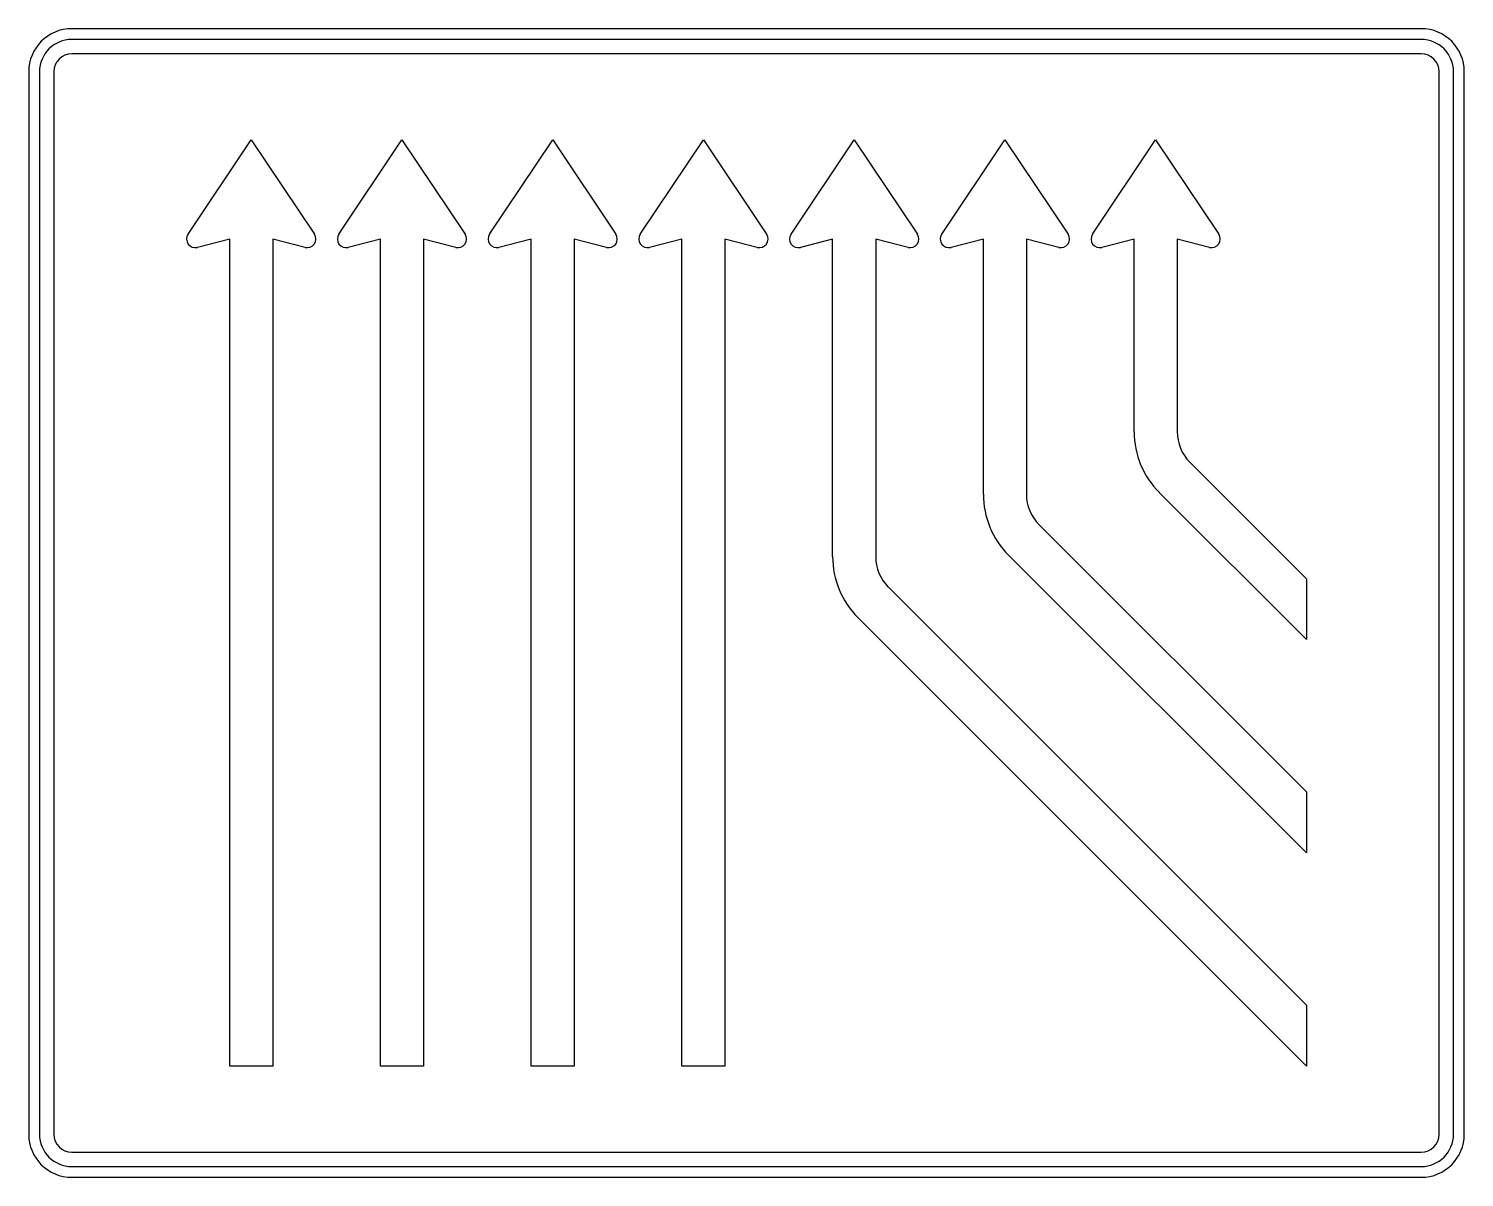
# Model space of a CAD drawing. Extents: x 0 to 2000, y 0 to 1600.
import ezdxf

# ---------------------------------------------------------------- set-up
doc = ezdxf.new("R2010")
doc.units = 0
doc.header["$LTSCALE"] = 25
doc.linetypes.add('AUSGEZOGEN', pattern=[0])
doc.layers.get('0').update_dxf_attribs({"linetype": 'AUSGEZOGEN'})

msp = doc.modelspace()

# ---------------------------------------------------------------- linework, layer by layer
for p, q in [((1940, 1600), (60, 1600)), ((1940, 1585), (60, 1585)), ((1940, 1565), (60, 1565)), ((0, 1540), (0, 60)), ((15, 1540), (15, 60)), ((35, 1540), (35, 60)), ((1965, 60), (1965, 1540)), ((1985, 60), (1985, 1540)), ((2000, 60), (2000, 1540)), ((222, 1313.7), (310, 1445)), ((310, 1445), (398, 1313.7)), ((432, 1313.7), (520, 1445)), ((520, 1445), (608, 1313.7)), ((642, 1313.7), (730, 1445)), ((730, 1445), (818, 1313.7)), ((852, 1313.7), (940, 1445)), ((940, 1445), (1028, 1313.7)), ((1062, 1313.7), (1150, 1445)), ((1150, 1445), (1238, 1313.7)), ((1272, 1313.7), (1360, 1445)), ((1360, 1445), (1448, 1313.7)), ((1482, 1313.7), (1570, 1445)), ((1570, 1445), (1658, 1313.7)), ((280, 1307), (235, 1295.4)), ((280, 155), (280, 1307)), ((385, 1295.4), (340, 1307)), ((340, 1307), (340, 155)), ((490, 1307), (445, 1295.4)), ((490, 155), (490, 1307)), ((595, 1295.4), (550, 1307)), ((550, 1307), (550, 155)), ((700, 1307), (655, 1295.4)), ((700, 155), (700, 1307)), ((805, 1295.4), (760, 1307)), ((760, 1307), (760, 155)), ((910, 1307), (865, 1295.4)), ((910, 155), (910, 1307)), ((970, 1307), (970, 155)), ((1015, 1295.4), (970, 1307)), ((1120, 1307), (1075, 1295.4)), ((1120, 864.6), (1120, 1307)), ((1180, 1307), (1180, 864.6)), ((1225, 1295.4), (1180, 1307)), ((1330, 1307), (1285, 1295.4)), ((1330, 951.5), (1330, 1307)), ((1390, 1307), (1390, 951.5)), ((1435, 1295.4), (1390, 1307)), ((1540, 1307), (1495, 1295.4)), ((1540, 1038.6), (1540, 1307)), ((1600, 1307), (1600, 1038.6)), ((1645, 1295.4), (1600, 1307)), ((1617.6, 996.2), (1780, 833.8)), ((1780, 749), (1575.1, 953.7)), ((1407.6, 909.1), (1780, 536.8)), ((1780, 452), (1365.1, 866.6)), ((1197.6, 822.2), (1780, 239.9)), ((1780, 833.8), (1780, 749)), ((1780, 155), (1155.1, 779.7)), ((1780, 536.8), (1780, 452)), ((1780, 239.9), (1780, 155)), ((340, 155), (280, 155)), ((550, 155), (490, 155)), ((760, 155), (700, 155)), ((970, 155), (910, 155)), ((60, 35), (1940, 35)), ((60, 15), (1940, 15)), ((60, 0), (1940, 0))]:
    msp.add_line(p, q)
for centre, radius, start, end in [((60, 1540), 60, 90, 180), ((1940, 1540), 60, 0, 90), ((60, 1540), 45, 90, 180), ((1940, 1540), 45, 0, 90), ((60, 1540), 25, 90, 180), ((1940, 1540), 25, 0, 90), ((232, 1307), 12, 146.19, 284.475), ((388, 1307), 12, 255.525, 393.81), ((442, 1307), 12, 146.19, 284.475), ((598, 1307), 12, 255.525, 393.81), ((652, 1307), 12, 146.19, 284.475), ((808, 1307), 12, 255.525, 393.81), ((862, 1307), 12, 146.19, 284.475), ((1018, 1307), 12, 255.525, 393.81), ((1072, 1307), 12, 146.19, 284.475), ((1228, 1307), 12, 255.525, 393.81), ((1282, 1307), 12, 146.19, 284.475), ((1438, 1307), 12, 255.525, 393.81), ((1492, 1307), 12, 146.19, 284.475), ((1648, 1307), 12, 255.525, 393.81), ((1660, 1038.6), 120, 180, 225), ((1660, 1038.6), 60, 180, 225), ((1450, 951.5), 120, 180, 225), ((1450, 951.5), 60, 180, 225), ((1240, 864.6), 120, 180, 225), ((1240, 864.6), 60, 180, 225), ((60, 60), 60, 180, 270), ((60, 60), 45, 180, 270), ((60, 60), 25, 180, 270), ((1940, 60), 60, 270, 360), ((1940, 60), 45, 270, 360), ((1940, 60), 25, 270, 360)]:
    msp.add_arc(centre, radius, start, end)

doc.saveas('drawing.dxf')
